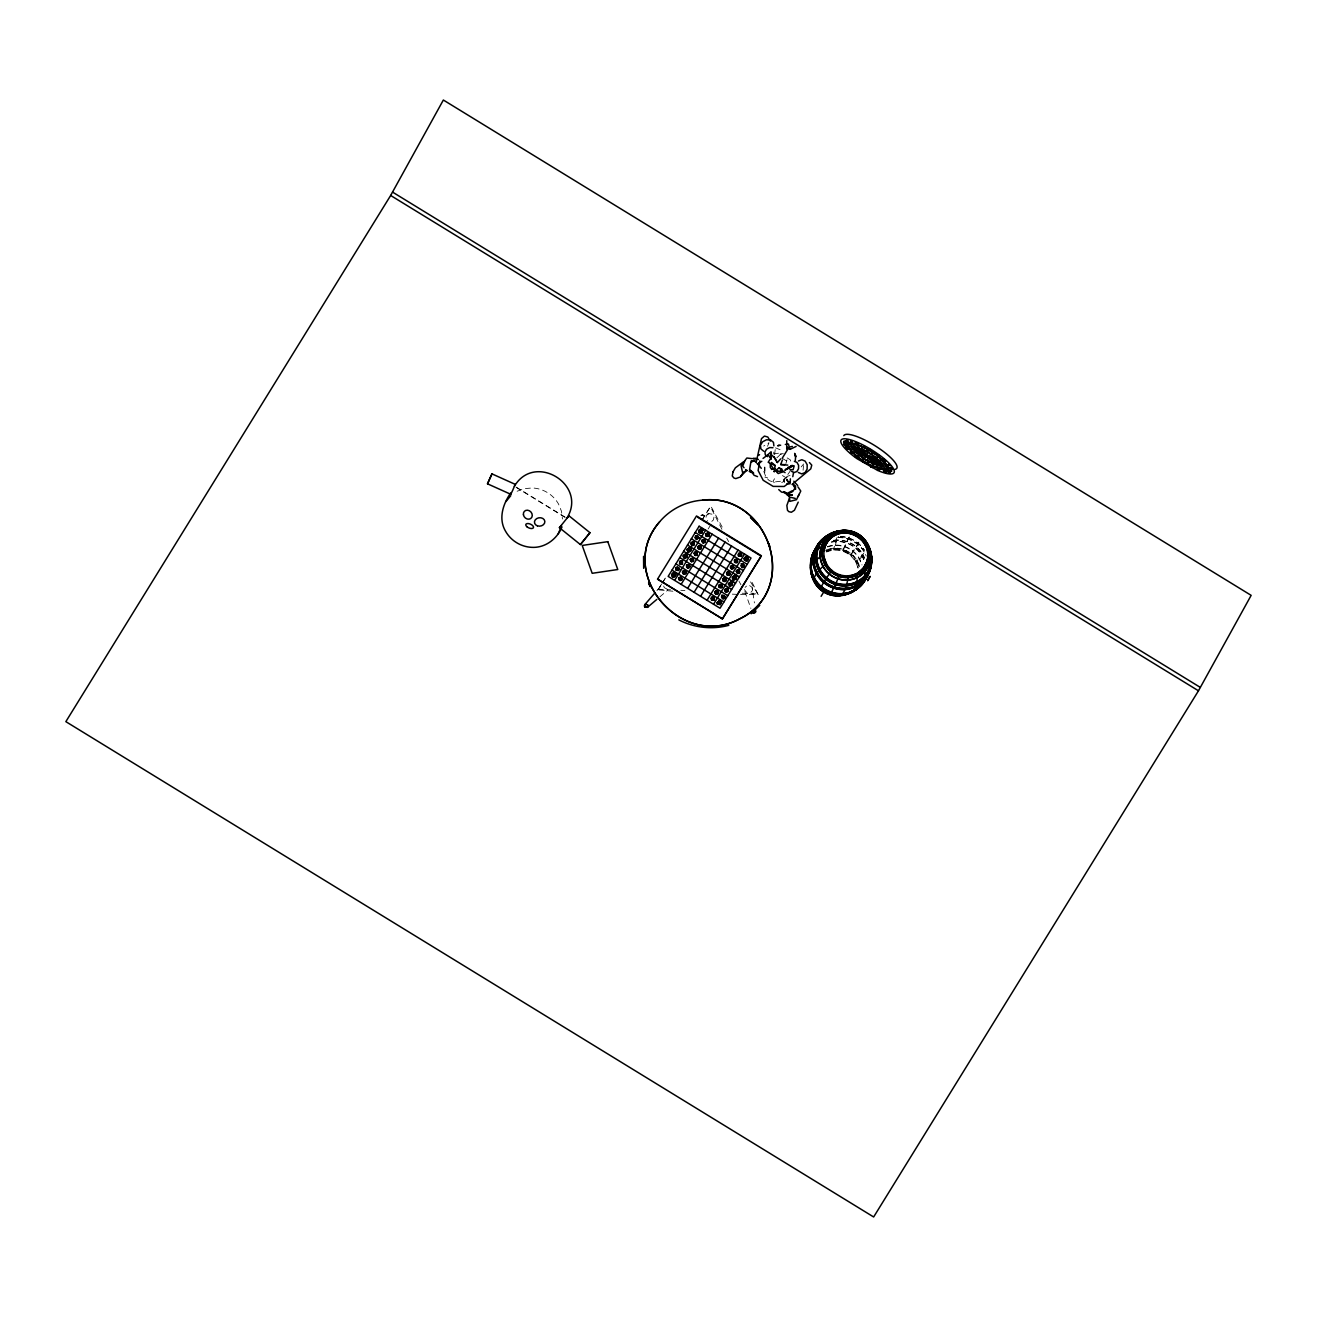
<?xml version="1.0" encoding="UTF-8"?>
<svg xmlns="http://www.w3.org/2000/svg" width="1317" height="1317" viewBox="0 0 1317 1317"><rect width="100%" height="100%" fill="white"/><g stroke="black" fill="none" stroke-linecap="round" stroke-linejoin="round"><path stroke-width="0.75" stroke-dasharray="5 3.75" d="M764.831 467.37L764.815 473.429L764.798 466.942M803.09 470.235L803.502 465.56M785.92 463.518L787.023 459.798M767.531 446.282L769.013 442.775L763.662 446.068M672.921 591.218L657.99 589.835L661.611 584.024M702.257 519.738L710.785 506.057L722.473 527.59M740.549 594.527L758.197 594.642L750.756 579.645M784.899 478.96L783.286 481.792L780.224 483.207L780.586 481.248L773.507 482.088L769.309 480.672L766.099 477.544L763.613 470.844L762.066 472.062M774.528 478.73L772.898 481.479L775.845 483.833L775.022 483.109M662.698 582.295L667.077 575.364M702.043 519.919L710.785 506.057M708.118 529.022L710.275 525.615M657.99 589.835L661.216 584.764M662.286 583.069L666.6 576.286M790.677 470.399L785.689 477.544L782.463 475.569M786.101 478.137L787.434 476.26L790.118 475.453M801.197 466.926L803.633 463.996M656.936 590.559L662.253 584.353M776.75 457.904L779.615 455.238M745.093 587.366L746.509 586.081M711.806 521.367L713.452 519.902L714.012 516.791L712.168 514.206L708.99 513.646L700.858 515.655L702.01 514.848M659.899 596.799L667.637 590.23M708.99 513.646L706.34 515.49L705.813 518.602L707.69 521.153M784.422 482.483L783.813 479.437M826.138 551.807L826.994 551.395A22.29 21.599 28.9 0 1 846.584 552.202L851.342 555.544M784.158 478.828L785.689 478.137M517.12 491.241L524.479 488.623L532.364 487.965A30.933 29.879 29 0 1 558.523 504.016L561.503 511.309L562.458 519.046M783.319 453.558L779.878 454.25L782.874 453.789M773.556 453.986L779.318 453.097M833.924 549.617L835.373 549.535M658.335 589.226L670.6 589.802M680.823 590.296L684.922 590.493M742.179 593.226L758.543 594.016M732.318 594.148L738.491 594.428M764.848 477.083L767.663 477.923M842.534 550.522L846.584 552.185M775.499 447.829L782.43 450.677M667.176 589.16L664.328 587.678L663.126 584.732M787.154 457.904L790.299 459.831L791.484 463.502M782.216 458.3L787.122 461.312M516.248 487.142L565.108 517.104M516.116 487.372L564.977 517.334M749.636 585.604L752.122 587.382L754.411 602.939M744.368 589.588L747.332 593.325L750.476 592.864L752.468 590.411L752.122 587.382M750.558 581.867L758.197 594.642M721.93 529.302L710.439 506.699M726.704 538.077L728.614 541.6M738.969 581.176L740.944 584.797M855.82 561.207L856.494 562.491M783.286 479.701L784.175 481.841M744.862 591.514L750.871 608.405M786.282 476.952L786.957 477.297M773.705 452.11L773.968 453.575M775.203 449.558L774.626 454.744L774.412 453.015M838.024 537.55A29.007 28.101 28.9 0 1 864.643 552.728M865.516 554.408A29.007 28.101 28.9 0 1 866.257 556.12M838.024 537.352A29.221 28.299 28.9 0 1 863.853 551.016M840.328 536.595A29.254 28.332 28.9 0 1 864.281 550.259M840.328 536.398A29.468 28.53 28.9 0 1 862.174 547.082M863.359 548.58A29.468 28.53 28.9 0 1 864.462 550.16M831.422 542.16A27.525 26.653 28.9 0 1 864.117 560.795M831.373 541.962A27.739 26.867 28.9 0 1 864.314 560.746M833.48 540.546A28.085 27.196 28.9 0 1 864.429 558.194M833.447 540.349A28.299 27.41 28.9 0 1 864.627 558.128M825.973 550.572A23.92 23.163 28.9 0 1 833.398 548.662L834.945 548.58A23.92 23.163 28.9 0 1 842.633 549.633L844.115 550.144A23.92 23.163 28.9 0 1 850.881 553.996L852.066 555.017A23.92 23.163 28.9 0 1 856.89 561.091L857.597 562.474A23.92 23.163 28.9 0 1 859.178 566.82M825.775 550.177A24.348 23.591 28.9 0 1 827.224 549.601M828.722 549.107A24.348 23.591 28.9 0 1 859.606 566.722M827.553 546.983A25.616 24.825 28.9 0 1 861.614 565.009M827.389 546.637A26.044 25.221 28.9 0 1 861.993 564.944M847.852 552.91A22.29 21.599 28.9 0 1 858.272 567.94M827.01 550.621A22.735 22.027 28.9 0 1 858.898 567.495M826.664 552.004A22.29 21.599 28.9 0 1 833.595 550.243L835.027 550.16A22.29 21.599 28.9 0 1 842.189 551.148L843.571 551.609A22.29 21.599 28.9 0 1 849.893 555.214L850.996 556.169A22.29 21.599 28.9 0 1 855.49 561.816L856.149 563.1A22.29 21.599 28.9 0 1 857.927 568.549M863.293 555.28A150.484 20.907 -28 0 1 857.12 561.552L855.704 562.244L857.565 560.186A148.212 20.578 -28 0 0 864.084 552.696M858.865 542.851A150.484 7.425 -50 0 1 851.276 554.342L850.255 555.527L851.836 553.124A148.212 7.309 -50 0 0 859.079 541.534M848.839 537.27A150.484 7.178 -71.8 0 0 843.127 549.815L842.65 551.296L843.851 548.679A148.212 7.062 -71.8 0 1 849.827 536.381M836.707 537.797A150.484 20.677 86.2 0 0 833.924 548.646L834.073 550.21L834.83 547.543A148.212 20.364 86.2 0 1 838.517 536.381M703.443 515.095L702.043 514.848L704.315 516.248L703.443 515.095"/><path stroke-width="1.5" d="M864.594 462.497L863.03 462.102M794.151 465.955L793.114 469.741L789.887 469.659M789.459 496.295L789.838 501.382L796.456 499.703L800.785 491.076L797.97 486.878M883.756 471.568L886.028 472.622L884.958 471.321M869.516 457.592L865.615 455.205L887.74 469.889M866.833 456.077L868.347 456.851M682.157 561.552L682.354 563.594M693.763 542.736L693.977 544.777M739.183 570.59L739.38 572.632M790.184 482.22L790.381 478.845M786.726 449.097L786.759 440.668M738.178 570.426L739.446 570.755L738.228 570.623L738.903 569.619M795.336 460.341L795.682 455.254M732.96 471.898L732.268 476.013L733.964 478.022L735.808 478.581L740.384 476.984M885.765 460.917C883.147 460.571 885.781 461.46 884.3 460.012M870.652 450.546L869.829 449.311L869.171 450.151L870.669 450.908M869.171 450.134L870.932 450.496M858.256 443.829C856.84 444.438 859.524 444.718 856.923 443.055M857.383 444.323L857.071 443.269M735.199 575.513L736.615 576.237L736.088 579.134M672.378 573.652L674.683 572.319L672.987 573.685L674.123 575.233L675.061 574.13M701.056 529.566L699.228 530.85L699.525 532.035L701.78 532.414L702.685 528.973L702.241 531.113L700.331 530.784C699.294 527.969 704.002 530.603 701.303 531.195L700.496 530.504M699.475 529.747L701.78 528.413L700.084 529.78M720.35 602.099C715.016 601.309 724.004 603.894 719.131 601.359L720.086 600.173L721.239 601.721L719.543 603.087L718.539 601.26M719.922 600.881L718.391 601.523M745.751 557.19L745.817 558.49L747.924 558.523M744.879 557.585L747.183 556.268L745.488 557.634L747.644 558.951L748.089 556.811L748.089 559.544M680.395 577.554L681.745 578.081L681.251 579.052C683.77 581.192 676.708 576.879 679.72 578.114L680.971 577.241M684.379 571.068L685.63 573.504M688.725 564.697C686.536 564.828 690.783 565.092 688.989 566.508L689.499 567.232M692.594 558.424C690.404 558.556 694.652 558.82 692.874 560.235L693.368 560.96L691.935 560.071L691.079 561.454L692.956 558.293M696.463 552.152C694.289 552.284 698.52 552.547 696.742 553.963L697.253 554.687L695.804 553.798L694.948 555.181L696.677 552.284M699.755 546.193L701.105 546.72L700.414 548.004L699.064 547.773L699.986 546.292L700.611 547.691C703.13 549.831 696.067 545.518 699.08 546.753L699.87 545.979M704.216 539.608C702.027 539.74 706.258 540.003 704.48 541.419L704.99 542.143L703.541 541.254M708.085 533.336C705.896 533.467 710.143 533.731 708.348 535.146L708.859 535.871L707.427 534.982L706.554 536.365L708.447 533.204M713.485 597.457L714.193 599.663L712.744 598.774L713.419 597.128M717.288 590.856C715.098 590.987 719.345 591.251 717.551 592.666L718.061 593.391L716.629 592.502L717.584 590.905M721.156 584.583L721.239 586.707L719.889 586.477L720.794 584.995L722.045 586.905L720.498 586.23L719.642 587.629L720.448 585.094M724.432 578.624L725.799 579.151L725.305 580.122C727.807 582.262 720.761 577.949 723.757 579.184L724.564 578.41M728.894 572.039C726.721 572.171 730.951 572.434 729.174 573.85L729.684 574.574M732.779 565.767C730.589 565.898 734.82 566.162 733.042 567.578L733.553 568.302M736.17 559.593L737.421 562.03M739.924 553.535L741.29 554.062L740.796 555.033C743.298 557.173 736.252 552.86 739.249 554.095L740.516 553.222M771.532 462.415L775.153 465.527L774.166 471.437L779.055 467.93L782.051 469.165M770.231 463.699L770.297 467.436L771.762 469.494M759.876 460.802L758.115 470.498L763.185 480.277L773.145 486.385L784.191 486.483L788.932 482.927M792.785 476.672L793.492 472.787M847.226 448.998L845.893 448.06L848.263 448.883M871.36 450.496L872.101 451.55L871.854 450.562M872.233 451.188L872.364 451.632M774.478 471.371L774.923 470.613L774.215 471.799M846.238 441.458L846.864 440.355L848.296 441.59M888.037 471.519L889.354 472.704L888.909 471.437M866.965 561.19C874.109 540.135 843.72 522.833 829.249 539.674M792.455 465.428L788.356 467.864M888.102 471.173L890.012 472.589L888.514 470.893L887.987 471.684L889.782 471.651M888.596 471.782L888.415 471.865M798.234 502.139L794.431 510.255L791.369 512.264L788.817 511.638L787.467 510.255L786.858 505.465L789.443 498.238M864.018 446.94L864.775 446.479L863.837 446.002L864.709 447.418M872.48 451.83L871.097 450.924L872.545 451.501M756.139 462.465L761.506 438.627L764.436 436.075L767.795 437.014L770.346 441.096M844.658 444.158L843.604 444.339L845.81 445.228M839.505 574.673L839.044 576.171A150.484 7.178 -71.8 0 1 829.183 594.016M850.584 441.08L851.967 442.644L851.737 441.425M487.488 483.783L491.949 473.873L515.227 484.343L512.79 490.105L510.782 494.287L487.504 483.816L491.965 473.906M510.782 494.287L511.177 493.184M885.139 460.983L882.851 459.139L885.337 461.016M751.036 461.082L749.538 470.021L751.069 472.161L752.649 472.112M890.325 467.568L892.251 469.692L890.473 468.309M787.747 465.099L780.685 464.555L782.413 459.995M864.001 446.397L864.808 446.776M857.943 444.389L857.334 443.039M798.135 496.443L798.991 494.352M878.472 469.576L878.126 468.572M877.781 468.44L878.62 469.362L877.517 468.868M510.601 493.101C502.929 504.148 498.155 518.865 505.596 531.311A30.933 29.879 29 0 0 531.772 547.345C545.172 548.086 557.075 539.032 562.013 526.899M558.243 533.714L560.565 528.446M654.269 593.671L644.935 604.519L644.836 607.137L647.503 607.318L656.804 599.433M644.869 607.186L647.52 607.302L647.602 604.701M644.935 604.519L646.252 604.059L644.326 605.836L644.853 607.153M647.52 607.302L647.585 604.684M514.749 485.265L515.227 484.343M731.297 582.97L732.367 581.011L731.231 582.838M735.709 575.628L735.166 576.698L736.401 576.599L735.808 574.492L734.474 575.48C736.219 579.694 736.401 572.269 734.721 576.665M688.791 565.026L689.038 564.746M704.414 539.74L702.685 542.637L704.282 539.937M867.459 576.253C869.401 572.911 863.228 583.678 866.866 577.406M390.655 195.476L443.352 100.026L1251.15 595.35L1198.47 690.799L873.648 1216.974L65.85 721.65L390.655 195.476L1198.47 690.799M657.562 579.118L722.424 618.891L657.562 579.118L696.512 515.968L761.374 555.758L722.424 618.891M679.556 561.882C684.083 561.486 680.346 560.021 682.255 561.997M673.25 573.257L675.489 574.442L674.123 575.233L673.135 573.405L673.316 574.558M674.683 572.319L675.67 574.146M672.625 576.83L674.666 573.389M674.518 573.043L673.596 572.681M691.178 543.065L692.956 542.242M674.205 575.101C677.037 573.899 672.444 575.43 673.827 573.356M682.14 560.943L679.901 561.322M685.976 553.831L683.309 555.428L686.799 557.568L687.342 554.671L685.828 554.111M675.193 576.253L675.407 574.574M689.91 548.975L691.195 547.115L689.071 547.642C689.071 550.308 692.083 547.477 690.223 550.72L687.178 549.156L689.334 547.839M692.693 542.077L694.075 542.851M685.861 554.951L686.947 553.173L686.322 554.161M689.861 548.119L691.211 548.399L691.112 550.539L688.676 552.366L686.733 549.913L689.186 548.086M675.753 574.014L674.864 574.393M682.42 561.733L681.202 560.746L682.7 563.034M693.713 542.176C692.083 543.328 694.339 542.094 693.516 541.616L692.528 542.357M702.85 530.109L701.698 528.99M701.78 528.413L701.056 529.253M699.722 532.924L702.159 528.825L701.648 529.813M701.467 530.488L702.521 530.669M702.126 529.434L701.895 532.99L699.162 532.348M700.348 529.352C696.891 530.29 704.315 533.665 701.862 530.718M702.685 528.973L701.698 528.561L702.784 530.241M686.618 565.454L688.133 565.009M690.487 559.182L692.001 558.737M680.263 577.751L681.054 577.57M694.372 552.91L695.87 552.465M683.325 573.998L684.922 571.298M702.109 540.365L703.624 539.921M705.978 534.093L707.492 533.648M698.817 548.909L700.693 545.748M700.529 546.127L699.673 547.526M711.312 597.885L712.826 597.441M715.18 591.613L716.695 591.168M719.049 585.341L720.564 584.896M711.888 600.173L713.781 596.996M715.757 593.901L717.353 591.185M724.317 578.822L725.387 578.179M727.379 575.085L728.976 572.368M731.248 568.812L733.141 565.635M735.923 560.005L737.01 559.363M739.808 553.733L740.878 553.091M719 600.536L721.239 601.721M720.811 602.429C722.391 605.622 714.588 602.034 719.131 601.359M726.474 588.732L727.84 588.666M736.582 570.919L738.36 570.096M720.992 603.449L720.975 600.717M732.153 582.262C729.997 581.274 734.26 582.822 731.495 582.855M726.754 588.913C722.309 590.164 730.194 592.815 727.577 588.732M734.705 575.743L736.071 575.908M731.923 581.768L730.672 582.312M727.824 589.572L726.507 588.683L725.272 590.115L726.326 591.547L727.741 590.543M735.182 576.484L736.187 574.805M738.804 569.421C737.29 572.516 741.29 568.434 736.927 570.36M746.163 557.585C750.92 560.779 744.731 556.218 745.899 558.359M747.101 556.844L746.179 556.482M747.694 560.186L747.414 558.309M843.588 442.199L844.148 441.244L846.09 442.43L845.514 443.401L843.588 442.199L844.148 441.244M863.211 462.069C865.73 460.802 862.997 463.617 863.903 461.411M863.54 462.135L864.232 462.069M863.392 461.79L864.643 462.234M824.524 547.74L823.323 546.604A150.484 36.728 17.5 0 0 811.865 558.704M828.623 540.382L827.718 538.719A150.484 36.678 40.7 0 0 820.59 541.386M823.652 556.153L822.384 555.642A150.484 31.196 -5.5 0 0 811.634 572.138M835.307 535.196L834.896 533.155A150.484 31.048 63.7 0 0 828.228 535.739M843.588 532.973L843.769 530.784A150.484 20.677 86.2 0 0 840.937 531.064M852.181 534.076L852.988 531.953A150.484 7.178 -71.8 0 0 851.786 532.43M891.444 471.486C887.856 468.44 891.346 472.737 891.263 470.663M859.771 538.307L861.137 536.496A150.484 7.425 -50 0 1 861.384 537.78M847.753 576.385L848.247 577.34A150.484 20.677 86.2 0 1 838.402 595.185M865.401 545.205L866.981 543.707A150.484 20.907 -28 0 1 868.282 546.275M856.034 574.163L857.12 574.969A150.484 31.048 63.7 0 1 848.872 592.864M867.689 553.222L869.632 552.481A150.484 31.196 -5.5 0 1 871.36 558.079M862.717 568.993L864.298 569.405A150.484 36.678 40.7 0 1 860.149 585.571M866.816 561.635L868.693 561.519A150.484 36.728 17.5 0 1 866.899 575.019M514.371 486.302C534.636 451.912 588.156 484.738 566.722 518.404M732.68 472.391L735.396 467.782L743.348 461.938M870.125 576.352L867.903 580.336M559.396 527.673L568.944 515.787L589.967 532.694L580.402 544.58L559.396 527.673L561.503 525.565M569.026 515.836L568.203 517.12M580.402 544.58L589.967 532.694M869.895 576.747L867.673 580.748M685.778 555.115L684.017 558.194M680.593 578.328L679.457 580.27L680.313 578.887M688.001 565.207L687.194 567.726L688.923 564.944M724.646 579.398L723.51 581.357L724.366 579.957M736.252 560.581L735.116 562.54L735.989 561.141L734.54 560.252L736.055 559.807M740.121 554.325L739.002 556.268L739.858 554.869M735.149 576.533L733.289 579.76L734.326 578.064M685.35 554.836L683.721 556.054L685.021 557.7L686.651 556.465L685.614 553.848M685.433 554.49L686.239 553.683L686.783 554.687M686.108 553.617L685.745 554.819M689.746 547.74L690.668 547.51M686.931 554.095L686.091 555.017M686.997 554.638L687.244 556.811L684.807 558.638L682.865 556.186L685.301 554.358M690.799 547.823L689.894 548.053M785.228 470.251L785.986 468.918M734.59 575.924L736.516 578.377L734.079 580.221L732.137 577.768L734.902 575.414M732.054 583.102L732.203 581.62L732.203 585.407M736.219 575.661L735.363 576.583M687.886 551.922L689.779 548.646M729.42 586.032L731.314 582.756M689.087 564.565L688.33 565.783M721.518 584.452L720.761 585.67M796.127 446.414L790.118 449.344L788.751 447.731L782.216 458.25M679.984 561.19L679.539 563.742L682.091 564.022M690.832 543.625L691.606 542.374M672.46 573.471L671.966 576.418M698.685 531.031L699.574 529.566M695.903 536.134L695.574 538.307L696.627 538.949L698.422 537.682M681.729 561.915L682.502 560.68L681.679 561.799M693.351 543.098L694.141 542.308M692.709 542.917L693.845 542.555M682.008 564.153L682.436 560.828M693.631 545.337L694.043 542.011M679.062 569.043L677.267 570.31L676.214 569.668L676.543 567.495L677.728 567.232M675.67 575.447L673.283 577.225L671.67 574.755M674.633 580.385L705.616 530.208M678.518 578.575L680.691 576.928L682.107 579.2L680.049 580.649L678.634 578.377M682.387 572.302L683.21 570.952L685.762 571.38L685.383 573.866L682.848 573.438M687.079 564.68L686.601 567.364M690.141 559.758L690.964 558.408M694.01 553.486L694.833 552.136L697.368 552.564L697.006 555.05L694.454 554.622M701.747 540.941L702.57 539.591M705.632 534.669L706.439 533.319M682.222 578.986L681.515 580.138L678.963 579.71M693.845 560.169L691.672 561.832L690.24 559.56M705.451 541.353L703.278 543.016L701.862 540.744M693.022 561.536L693.499 558.836L690.849 558.606M704.628 542.719L705.122 540.019L702.471 539.789M708.497 536.447L709.221 535.295L707.69 533.22M681.119 584.353L712.102 534.175M687.606 588.337L718.588 538.159M694.092 592.304L725.074 542.143M700.578 596.288L731.561 546.111M707.064 600.272L738.047 550.094M711.773 597.111L711.295 599.795L713.946 600.042M714.835 592.189L716.991 590.543L718.078 591.481M718.703 585.917L719.526 584.567L722.062 584.995L721.584 587.695L719.148 587.053M727.264 572.022L726.786 574.706L729.437 574.953M730.309 567.1L732.482 565.454L734.013 567.512L731.84 569.174L730.425 566.903M738.886 553.206L738.393 555.889L740.944 556.334L741.767 554.967M713.83 600.239L714.324 597.539L711.674 597.309M717.699 593.967L718.522 592.601M729.322 575.15L730.145 573.784M713.551 604.24L744.533 554.062M716.991 602.774L720.004 600.75M724.613 590.296L725.387 589.028M736.236 571.479L737.01 570.212M744.089 558.869L744.978 557.42M722.523 595.696L722.193 597.869L723.247 598.511L725.041 597.227M741.883 564.335L741.553 566.508L742.607 567.15L744.401 565.866M746.031 557.799C749.966 554.687 743.331 562.705 746.097 559.215L744.484 558.227L746.179 557.552M742.064 564.647L743.183 566.573L743.858 565.487M718.983 603.12C717.205 607.219 720.465 597.984 720.613 601.968M728.038 589.242L726.474 589.637L726.869 588.337M738.557 569.537L738.639 571.166L739.479 569.8M720.169 602.462L720.086 604.174L717.831 603.779L717.535 602.61L719.362 601.326M728.186 590.74L726.111 592.288L724.696 590.148M739.035 573.191L739.808 571.924M747.809 559.248L745.998 560.532L744.928 559.873L744.632 558.704L746.459 557.42M724.679 597.21L722.375 597.045L723.049 595.959M720.201 604.733L720.498 601.046M744.566 560.186L747.299 560.828L747.612 557.14M722.654 618.48L761.374 555.758M843.999 442.578L844.51 441.722M847.21 440.981C843.094 441.458 849.284 440.026 847.489 441.903M845.827 441.228L847.671 441.886M846.419 440.8L847.243 441.705L846.601 440.767M844.181 444.092L844.888 444.323M845.514 443.401L846.09 442.43M844.279 444.603L845.646 444.734L844.049 444.652M847.671 441.244L847.835 441.228M845.333 447.5L848.181 449.015L845.893 447.434L847.078 447.698M846.551 447.154L847.424 448.57M846.617 448.62L847.325 447.747L845.3 446.973M850.074 452.389L852.609 453.097L850.403 452.702M851.128 452.604L851.638 453.048M856.659 443.533L857.581 443.994M858.503 444.767L858.075 443.747M855.556 456.143C858.272 456.801 853.745 456.884 856.297 456.192M856.478 456.884L855.622 456.983M857.597 457.114L856.346 457.509L858.091 457.839M863.87 446.331L864.775 446.479M870.669 466.333L871.311 467.058L871.13 465.938M878.604 455.666L877.781 454.793M870.883 466.844L870.471 465.757L871.311 467.058M877.748 455.781L877.698 454.941M873.089 467.305C871.41 465.889 873.714 467.7 872.167 467.502M882.9 459.831L882.851 459.139M877.698 469.099L878.9 469.741L878.702 468.885M879.015 469.132L879.344 470.35L878.571 469.379M883.773 470.745L885.929 472.161M888.876 464.489L888.975 464.835M888.563 464.374L890.325 465.51L888.876 464.983M885.222 471.058L885.617 472.342M885.485 472.523L884.464 471.042L885.403 471.272C884.069 473.313 888.168 471.437 884.283 471.321M888.448 471.288L890.012 472.589M892.119 468.523L891.807 469.379L890.555 467.93M890.292 468.358L891.362 468.111M890.868 468.934L891.444 467.979M891.625 469.296L892.169 468.671M890.835 471.124L890.753 470.235M891.724 469.132L892.07 468.819M821.1 596.321L823.767 591.992M759.201 463.255L759.761 462.349M696.528 552.481L694.717 552.333M732.845 566.096L732.104 567.413L730.672 566.524L732.186 566.08M736.713 559.824L736.944 559.544M772.519 455.583L768.173 462.3L775.153 465.527M742.656 473.462L740.664 476.474L745.636 471.371M659.554 521.894C614.99 573.043 681.498 650.516 739.66 618.875C801.576 589.028 768.486 492.509 702.587 500.131A64.434 62.409 28.9 0 0 659.554 521.894C614.973 573.06 681.515 650.499 739.66 618.875C801.576 589.028 768.486 492.509 702.587 500.131M884.925 472.408L883.526 470.679M863.03 568.631L867.31 560.565A22.29 21.599 28.9 0 0 868.117 553.535L868.002 552.119A22.29 21.599 28.9 0 0 866.01 545.254L865.335 543.97A22.29 21.599 28.9 0 0 860.841 538.307L859.738 537.369A22.29 21.599 28.9 0 0 853.432 533.764L852.05 533.303A22.29 21.599 28.9 0 0 844.888 532.315L843.44 532.381A22.29 21.599 28.9 0 0 836.509 534.159L835.225 534.784A22.29 21.599 28.9 0 0 829.578 539.048L825.957 544.25L823.767 550.95A22.29 21.599 28.9 0 1 855.737 535.591L857.021 536.299A22.257 21.566 28.9 0 1 860.511 538.933L861.548 539.954M505.893 501.612L510.782 495.686M744.714 461.065L742.706 466.152L744.056 467.749M777.392 462.53L773.737 456.505L777.392 462.53L780.635 458.909M771.186 453.032L771.005 458.003M751.167 613.738L759.744 605.376M792.011 484.458L810.778 468.852L811.766 465.115L809.412 462.53M873.352 466.877L872.331 467.222M684.264 571.282L682.749 571.726L684.182 572.615M728.317 572.352L726.803 572.796L728.235 573.685M758.625 455.386L759.547 454.612M734.853 575.825L732.581 576.994M751.645 462.069L753.061 460.934L755.826 461.576L751.925 460.687L753.834 461.312M890.506 467.996L891.411 468.391M763.037 458.431L767.778 454.859M700.414 530.652L700.825 529.615M675.572 572.879L675.588 575.611M783.253 471.667L778.215 473.527L776.981 472.391M779.038 445.047L777.672 445.837L780.668 445.195M758.855 463.008L761.802 461.312M747.315 470.465L742.558 472.391L741.043 465.724L746.854 458.003L751.908 458.629M861.384 459.666L866.998 456.703M868.133 456.094L873.747 453.13M771.054 451.797L768.173 454.447L769.754 457.312M673.662 573.603L671.983 574.294L673.58 575.266M787.714 493.101L792.143 490.813M850.535 441.096L850.98 441.689M784.981 470.087L790.299 467.453L788.06 467.288M890.325 470.169L891.625 471.206M775.252 468.654L773.375 468.506L770.758 464.852M798.464 460.983L801.839 459.732L805.164 461.164L807.189 464.769L807.123 469.148L805.016 472.638L801.641 473.89L798.316 472.457M790.826 465.872L791.78 465.527M753.324 458.942L755.497 458.217L758.444 459.501M675.851 568.121L677.3 567.183L679.868 569.487C675.078 564.384 676.806 571.907 678.584 568.697M721.831 596.321L723.856 596.272L721.7 595.152L724.877 596.354L724.827 598.148M686.75 554.424L685.91 553.947M686.009 555.412L687.326 553.387L685.647 553.14L685.581 554.984M734.853 575.48L735.726 575.15M730.721 582.196L728.268 584.04L730.211 586.493L732.647 584.649L732.186 583.052L730.853 582.937M730.754 582.674L729.124 583.908L730.425 585.555L732.054 584.32L730.853 582.624M792.373 446.414L789.229 447.138L788.471 444.027L785.311 444.455M700.479 533.155L701.977 532.825M706.34 533.517L708.99 533.747L708.612 536.233L705.961 536.003L705.731 534.472M697.088 535.871L694.833 537.369L696.43 539.509L698.57 537.995L698.125 536.513M691.524 542.505L693.631 541.88M693.697 545.205L692.314 545.633L690.915 543.493M698.586 546.061L700.331 545.88M682.288 561.931L681.07 561.799M686.98 564.878L689.631 565.108L689.96 566.442L687.902 567.907M738.771 553.403L741.422 553.634L741.652 555.181M741.043 556.136L738.508 555.692L738.162 554.358M673.514 572.829L675.423 573.142M746.031 556.762L748.188 558.079M683.111 571.15L684.856 570.969M734.902 559.676L736.647 559.495M673.942 573.471L672.131 574.755L673.481 576.583L675.308 575.299L674.913 573.553M746.788 558.902L747.809 558.671M737.174 562.408L735.824 562.705L734.293 560.63M673.382 577.06L674.88 576.731M745.899 560.993L747.398 560.663M679.226 577.422L681.515 577.965M731.034 565.948L732.367 565.652L733.898 567.726M743.051 564.071L740.812 565.553L742.409 567.709L744.549 566.195L744.105 564.713M733.306 568.681L730.77 568.236M727.149 572.22L728.614 571.726L730.03 573.998M739.117 573.043L737.718 573.471L736.318 571.331M723.28 578.492L725.025 578.311M725.568 581.225L724.218 581.521L722.687 579.447M719.411 584.764L720.761 584.468L722.292 586.542M720.333 587.794L721.683 587.497M715.543 591.037L716.892 590.74M725.305 589.176L727.428 588.534M717.814 593.769L715.164 593.523L714.933 591.992M727.494 591.86L725.025 591.432M723.708 595.432L721.453 596.914L723.049 599.07L725.19 597.556L723.593 595.399M718.917 600.667L721.09 601.984M719.691 602.807L720.695 602.577M720.284 604.569L717.452 604.091M844.823 444.998L845.629 445.508L844.625 444.751M728.811 625.312C712.151 629.839 694.141 627.781 678.831 619.879M787.418 468.292L789.887 467.272M787.006 468.836L793.542 465.625L787.681 468.128M726.605 588.584L727.56 588.864M846.864 440.355L847.424 441.425M845.596 440.899L847.506 442.166M847.407 441.672L848.609 441.639M855.227 456.703L856.725 456.456M877.369 455.501L878.867 455.254M888.629 471.453L887.823 471.074L888.695 470.86M846.716 447.796L847.094 448.241M856.774 444.109L855.573 442.726L856.955 443.829M786.858 483.8L790.151 483.783L789.607 481.907M866.849 455.896L868.298 456.719M780.685 464.555L784.833 464.638M858.058 458.069L856.346 457.509M772.964 447.714L769.671 447.566L766.609 449.163L764.947 451.929L765.292 454.777L767.548 456.62M890.457 468.078L892.053 469.313M855.424 455.336L866.438 456.308M868.693 456.505L879.707 457.46M857.268 457.674L856.511 457.229M786.15 492.838L781.475 492.064L778.742 489.611M889.913 469.988L890.374 470.762M788.751 447.731L786.842 447.319L790.118 449.344M882.769 459.271L884.514 459.715M882.588 459.551L884.184 459.633M790.957 497.398L795.287 498.402M854.766 443.467L847.983 442.528L846.502 443.483L846.452 445.311C855.573 458.349 871.344 468.243 887.148 470.268L888.629 469.313L888.695 467.486C881.205 455.517 867.541 448.587 854.766 443.467L866.388 455.205M888.86 471.914L889.107 472.26M753.143 458.217L756.304 459.156M743.447 564.499L741.059 563.791L743.216 564.911M850.568 451.072L865.993 455.912M869.138 456.9L884.563 461.74M829.677 594.181L828.195 593.687A23.92 23.163 28.9 0 1 821.429 589.818L820.244 588.798A23.92 23.163 28.9 0 1 815.421 582.74L814.713 581.357A23.92 23.163 28.9 0 1 813.577 578.492M777.376 470.943L781.87 471.667L780.52 470.63M857.696 457.674L856.939 457.246M884.612 460.588L884.958 460.538M749.225 471.47L753.686 473.182L750.443 470.251L754.098 475.289L757.538 476.606M845.135 447.253L847.16 447.55M888.662 464.226L888.81 465.115M888.102 464.539L890.407 465.378M838.254 574.986L834.32 573.06A22.257 21.566 28.9 0 0 838.254 574.986M878.373 469.593L879.591 469.922M864.429 446.973L863.738 446.644M851.671 452.488L852.346 453.525M794.365 461.312L796.999 462.448L798.596 465.296L798.546 468.753L796.884 471.502L794.217 472.507L791.599 471.371M847.555 447.385L865.713 455.567M869.418 457.246L887.576 465.428M863.672 446.414L864.627 446.842L863.738 446.134M890.177 467.519L892.251 468.539M889.996 467.798L892.3 469.066M872.019 466.514L873.27 467.025M870.619 466.053L871.047 466.564M889.156 472.013L888.909 471.601M888.959 472.391L887.987 471.684M846.469 444.586L865.615 455.303M869.516 457.493L888.662 468.226M745.587 469.576L746.525 470.12M690.651 548.926C688.248 549.683 691.524 544.909 690.865 548.366M689.614 548.547L690.651 548.728M735.528 576.813L733.553 576.681L733.306 578.706L735.38 579.003L735.627 576.961M732.186 581.933L731.149 582.657M888.399 464.654L889.946 465.56M870.833 450.628L869.977 449.706M844.427 441.623L846.024 442.528M843.901 441.656L845.843 442.874M845.777 442.989L844.263 442.166M845.58 443.302L844.164 442.298M392.532 192.084L1200.33 687.408M698.026 517.466L761.144 556.169M747.118 556.4L748.007 556.943M740.121 553.107L741.306 553.848M746.476 557.075L747.809 557.898M702.307 530.224C699.031 527.919 701.945 532.397 701.961 530.488M706.077 535.805L707.262 536.546M695.244 532.496L747.151 564.318M703.805 539.493L705.007 540.233M736.252 559.379L737.783 561.454M698.224 536.612L695.705 535.97C694.339 537.221 700.101 540.135 697.236 536.71L698.142 537.468M742.953 564.038L744.187 566.787M702.208 542.077L703.393 542.818M691.376 538.768L743.265 570.59M699.936 545.765L701.467 547.839L700.759 548.991L698.224 548.547L697.878 547.213L698.701 545.864L701.237 546.292L700.874 548.777L698.323 548.349L697.994 547.016M691.244 544.777L692.396 545.485M736.647 572.615L737.8 573.339M687.507 545.04L739.397 576.862M728.499 571.924L729.7 572.665M728.087 575.249L726.556 573.175M683.638 551.313L735.528 583.135M731.396 581.67L728.713 583.266L730.458 584.336M692.199 558.309L693.384 559.05M724.63 578.196L726.161 580.27M690.585 560.894L691.787 561.635M679.77 557.585L731.659 589.407M688.33 564.581L689.861 566.656L689.153 567.808L687.803 568.104L686.371 565.833M727.857 589.44L726.605 589.44L727.363 588.189L726.638 589.473M679.621 563.594L680.774 564.302M675.884 563.857L727.791 595.679M678.864 567.973L676.214 567.528L675.835 570.113L678.469 570.557L678.765 567.874M715.279 593.325L716.464 594.066M672.016 570.129L723.906 601.951M675.292 573.965L673.662 572.549M713.007 597.013L714.555 599.087M712.596 600.338L711.065 598.264M883.378 459.567L884.25 460.127M847.391 442.907L865.697 455.155M857.63 443.78L855.655 442.578M761.292 468.292L757.522 463.782M794.875 486.566L794.365 485.117L795.633 489.265L792.85 484.277L795.748 486.928L792.785 491.471L788.307 493.793L785.558 493.299L784.883 491.883M846.765 440.487L847.934 441.343M851.572 441.508L851.671 441.952M830.829 570.426L833.101 572.253M779.055 467.93L785.064 472.655M850.239 442.528L865.96 455.122M869.171 457.69L884.892 470.284M763.745 451.254L760.897 448.916L760.452 445.311L762.559 441.821L766.428 439.779L770.593 439.977L773.441 442.314L773.886 445.92M793.838 481.199L797.69 485.545M678.782 568.829L677.876 568.071L678.848 569.965M831.932 571.38L831.916 570.442L830.895 571.627A150.484 7.425 -50 0 0 821.034 589.489M757.061 463.469L759.514 465.625M851.391 452.192L852.527 453.246M783.73 491.603L789.624 496.986M757.95 524.825L750.492 517.367L757.736 524.594M868.759 457.608L880.365 469.346M697.467 536.315L699.228 538.126C694.438 533.023 696.166 540.546 697.944 537.336M829.792 569.421L826.335 564.763M771.169 455.781L771.071 457.427M827.092 566.014L827.916 567.199M860.692 445.805L866.932 455.419M868.199 457.378L874.455 467.008M771.235 456.324L770.675 455.419L770.692 459.353M823.685 556.63L826.467 563.725L825.051 564.417A150.484 20.907 -28 0 0 815.19 582.279M787.829 481.462L786.842 479.388L788.06 481.973M768.091 542.489L769.655 546.127M648.622 582.97L650.186 586.608M768.14 542.686L769.704 546.407M648.573 582.74L650.154 586.477M771.202 452.455L771.087 459.09M794.661 453.361L795.698 456.884L794.925 453.953M686.832 553.716L686.964 554.704M744.187 558.704L744.467 560.351M739.15 569.784L739.726 572.072M727.544 588.6L728.103 590.889M718.802 585.719L719.033 587.25M718.193 591.267L718.423 592.815M698.784 530.85L699.064 532.512M717.074 602.61L717.37 604.256M697.253 552.778L696.891 555.264L695.541 555.56L694.125 553.288M693.993 542.933L694.322 544.217M685.647 571.594L685.992 572.928L683.918 574.377L682.502 572.105M771.383 453.707L771.515 454.777M867.212 449.13L867.541 455.731M867.607 457.081L867.936 463.683M643.552 556.35L643.684 568.368M847.934 592.979A24.348 23.591 28.9 0 1 845.086 594.23M843.588 594.724A24.348 23.591 28.9 0 1 812.375 575.578M852.214 531.656A25.336 24.546 28.9 0 1 863.261 573.093A25.336 24.546 28.9 0 1 821.248 561.717A25.336 24.546 28.9 0 1 850.617 531.228M868.825 547.263A28.085 27.196 28.9 0 1 853.926 584.09A28.085 27.196 28.9 0 1 817.116 566.08A28.085 27.196 28.9 0 1 836.822 531.607M838.6 531.278A28.085 27.196 28.9 0 1 847.687 531.36M851.243 532.2A28.085 27.196 28.9 0 1 852.988 532.792M854.684 533.484A28.085 27.196 28.9 0 1 856.33 534.307M860.939 537.32A28.085 27.196 28.9 0 1 867.985 545.65M868.726 546.736A27.525 26.653 28.9 0 1 850.156 583.941A27.525 26.653 28.9 0 1 816.738 557.075A27.525 26.653 28.9 0 1 849.778 531.508M851.506 531.969A27.525 26.653 28.9 0 1 853.218 532.545M854.881 533.237A27.525 26.653 28.9 0 1 856.494 534.027M859.557 535.904A27.525 26.653 28.9 0 1 867.919 545.156M858.174 534.735A27.739 26.867 28.9 0 1 860.017 580.073A27.739 26.867 28.9 0 1 817.1 562.359A27.739 26.867 28.9 0 1 849.827 531.294M851.572 531.772A27.739 26.867 28.9 0 1 856.593 533.846M859.589 536.052A28.299 27.41 28.9 0 1 858.914 581.916A28.299 27.41 28.9 0 1 816.03 562.606A28.299 27.41 28.9 0 1 849.531 531.508M851.309 532.002A28.299 27.41 28.9 0 1 853.054 532.595M854.766 533.303A28.299 27.41 28.9 0 1 856.429 534.109M870.998 565.75A29.254 28.332 28.9 0 1 828.195 585.456A29.254 28.332 28.9 0 1 823.438 538.637M824.919 537.501A29.254 28.332 28.9 0 1 829.792 534.751M831.537 534.06A29.254 28.332 28.9 0 1 833.332 533.467M869.895 552.811A29.254 28.332 28.9 0 1 870.405 554.622M871.261 560.169A29.254 28.332 28.9 0 1 871.196 563.906M871.278 557.585A29.007 28.101 28.9 0 1 850.321 587.596A29.007 28.101 28.9 0 1 816.392 571.002A29.007 28.101 28.9 0 1 827.027 535.937M828.64 535.031A29.007 28.101 28.9 0 1 837.464 532.134M868.693 548.662A29.007 28.101 28.9 0 1 869.434 550.374M870.076 552.136A29.007 28.101 28.9 0 1 870.998 555.741M868.874 548.563A29.221 28.299 28.9 0 1 852.79 587.102A29.221 28.299 28.9 0 1 814.696 566.952A29.221 28.299 28.9 0 1 837.431 531.92M865.944 543.707A29.221 28.299 28.9 0 1 867.03 545.254M871.311 558.293A29.468 28.53 28.9 0 1 848.807 589.045A29.468 28.53 28.9 0 1 814.63 569.553A29.468 28.53 28.9 0 1 829.71 534.554M831.471 533.846A29.468 28.53 28.9 0 1 833.266 533.27M835.11 532.792A29.468 28.53 28.9 0 1 836.97 532.447M870.093 552.745A29.468 28.53 28.9 0 1 870.619 554.572M865.137 579.431A29.007 28.101 28.9 0 1 828.969 591.926A29.007 28.101 28.9 0 1 811.782 557.404M812.359 555.659A29.007 28.101 28.9 0 1 816.902 547.707M865.763 578.789A29.254 28.332 28.9 0 1 824.212 588.715A29.254 28.332 28.9 0 1 817.133 546.818M867.837 573.652A29.254 28.332 28.9 0 1 867.261 575.414M865.944 578.904A29.468 28.53 28.9 0 1 824.096 588.88A29.468 28.53 28.9 0 1 816.968 546.687M868.841 570.047A29.468 28.53 28.9 0 1 868.512 571.891M868.051 573.718A29.468 28.53 28.9 0 1 867.459 575.48M865.335 579.529A29.221 28.299 28.9 0 1 823.816 589.44A29.221 28.299 28.9 0 1 816.738 547.576M857.153 588.139A27.525 26.653 28.9 0 1 828.113 593.094A27.525 26.653 28.9 0 1 810.828 569.01M811.074 563.758A27.525 26.653 28.9 0 1 811.832 560.334M861.483 583.777A28.085 27.196 28.9 0 1 830.056 593.49A28.085 27.196 28.9 0 1 810.646 566.475M810.943 562.919A28.085 27.196 28.9 0 1 811.7 559.429M813.708 554.49A28.085 27.196 28.9 0 1 814.597 552.942M862.635 582.41A28.299 27.41 28.9 0 1 829.973 593.687A28.299 27.41 28.9 0 1 810.531 564.68M810.729 562.886A28.299 27.41 28.9 0 1 812.062 557.667M812.737 556.004A28.299 27.41 28.9 0 1 814.4 552.844M857.301 588.287A27.739 26.867 28.9 0 1 827.208 592.93A27.739 26.867 28.9 0 1 810.581 567.248M810.86 563.725A27.739 26.867 28.9 0 1 812.177 558.622M812.836 556.992A27.739 26.867 28.9 0 1 813.593 555.395M846.354 593.259A23.92 23.163 28.9 0 1 844.921 593.819M841.975 594.691A23.92 23.163 28.9 0 1 838.913 595.152L837.365 595.251A23.92 23.163 28.9 0 1 831.192 594.593M813.149 577.011A23.92 23.163 28.9 0 1 812.803 575.513M852.148 590.921A25.616 24.825 28.9 0 1 849.35 592.634M847.868 593.341A25.616 24.825 28.9 0 1 811.519 569.438M856.116 588.024A26.044 25.221 28.9 0 1 811.091 569.438M866.866 561.915A22.29 21.599 28.9 0 1 863.376 568.022L857.696 573.257A22.29 21.599 28.9 0 0 862.52 541.024M862.437 569.076A22.29 21.599 28.9 0 1 856.791 573.339L855.507 573.965A22.29 21.599 28.9 0 1 848.576 575.743L847.144 575.825A22.29 21.599 28.9 0 1 839.966 574.838L838.6 574.36A22.29 21.599 28.9 0 1 832.278 570.755L831.175 569.817A22.29 21.599 28.9 0 1 826.681 564.153L826.022 562.869A22.29 21.599 28.9 0 1 824.03 556.004L823.899 554.589A22.29 21.599 28.9 0 1 824.722 547.559L825.15 546.226A22.29 21.599 28.9 0 1 828.656 540.102M825.66 563.495A22.29 21.599 28.9 0 1 823.882 558.029M817.05 549.419A150.484 36.678 40.7 0 1 817.264 547.411M817.742 545.6A150.484 36.678 40.7 0 1 819.404 542.588M843.802 435.664A31.114 7.737 31.7 0 1 877.501 447.336A31.114 7.737 31.7 0 1 894.984 469.395M847.473 444.076L847.424 445.837C856.132 458.25 871.163 467.7 886.242 469.626L887.707 466.975C879.015 454.546 863.968 445.113 848.889 443.171L847.473 444.076M854.305 448.274L854.272 449.426C860.017 457.625 869.944 463.864 879.904 465.131L880.859 463.386C875.13 455.188 865.187 448.949 855.243 447.665L854.305 448.274M855.276 448.867L855.243 449.937C860.577 457.542 869.763 463.321 878.999 464.489L879.888 462.876C874.57 455.27 865.368 449.492 856.149 448.307L855.276 448.867M823.652 545.65L823.174 547.098A23.92 23.163 28.9 0 0 822.302 554.622L822.434 556.153A23.92 23.163 28.9 0 0 824.574 563.511L825.282 564.878A23.92 23.163 28.9 0 0 830.105 570.952L831.29 571.973A23.92 23.163 28.9 0 0 838.056 575.825L839.538 576.336A23.92 23.163 28.9 0 0 847.226 577.389L848.774 577.307A23.92 23.163 28.9 0 0 856.198 575.397L857.581 574.739A23.92 23.163 28.9 0 0 863.623 570.162L864.627 569.026A23.92 23.163 28.9 0 0 868.38 562.474L868.841 561.042A23.92 23.163 28.9 0 0 869.714 553.502L869.582 551.988A23.92 23.163 28.9 0 0 867.459 544.612L866.734 543.246A23.92 23.163 28.9 0 0 861.927 537.171L860.742 536.151A23.92 23.163 28.9 0 0 853.959 532.298L852.494 531.788A23.92 23.163 28.9 0 0 844.806 530.735L843.259 530.817A23.92 23.163 28.9 0 0 835.818 532.726L834.435 533.385A23.92 23.163 28.9 0 0 828.393 537.962L827.389 539.097A23.92 23.163 28.9 0 0 823.652 545.65M688.133 548.827L687.902 550.868L689.976 551.164L690.207 549.123L688.133 548.827M731.05 580.995L730.984 582.838L732.532 582.871L732.729 581.225L731.05 580.995M699.129 526.224L668.147 576.402L720.037 608.224L751.019 558.046L699.129 526.224M680.346 561.486L680.099 563.199L681.844 563.495L682.107 561.783L680.346 561.486M691.968 542.67L691.705 544.382L693.466 544.678L693.713 542.966L691.968 542.67M679.901 577.801L679.704 579.134L681.054 579.365L681.268 578.031L679.901 577.801M683.77 571.529L683.572 572.862L684.939 573.093L685.136 571.759L683.77 571.529M687.655 565.256L687.458 566.59L688.807 566.82L689.005 565.487L687.655 565.256M691.524 558.984L691.326 560.318L692.676 560.548L692.874 559.215L691.524 558.984M695.392 552.712L695.195 554.045L696.545 554.276L696.742 552.942L695.392 552.712M703.13 540.168L702.932 541.501L704.299 541.731L704.496 540.398L703.13 540.168M707.015 533.895L706.801 535.229L708.167 535.459L708.365 534.126L707.015 533.895M723.395 578.295L722.918 580.978L725.453 581.423L725.93 578.723L723.395 578.295M735.001 559.478L734.524 562.161L737.059 562.606L737.553 559.906L735.001 559.478M712.332 597.688L712.135 599.021L713.501 599.251L713.699 597.918L712.332 597.688M716.218 591.415L716.004 592.749L717.37 592.979L717.567 591.646L716.218 591.415M723.955 578.871L723.757 580.204L725.107 580.435L725.305 579.101L723.955 578.871M727.824 572.599L727.626 573.932L728.976 574.163L729.174 572.829L727.824 572.599M731.692 566.326L731.495 567.66L732.861 567.89L733.059 566.557L731.692 566.326M735.561 560.054L735.363 561.388L736.73 561.618L736.927 560.285L735.561 560.054M739.446 553.782L739.249 555.115L740.598 555.346L740.796 554.013L739.446 553.782M737.372 570.508L737.125 572.22L738.87 572.516L739.117 570.804L737.372 570.508M844.839 441.804L844.444 442.858L844.839 441.804M755.662 611.845L753.34 613.047L752.205 612.125L754.773 612.915L755.514 610.413L755.662 611.845M856.462 573.965L849.679 576.188A22.29 21.599 28.9 0 0 856.462 573.965M777.442 471.996L777.112 471.074L777.507 472.013M772.503 468.951L773.507 468.868L772.503 468.951M607.795 541.666L582.213 545.452L592.189 573.307L617.772 569.52L607.795 541.666M792.241 495.077L787.451 494.912L792.241 495.077M842.468 576.122L839.637 575.447A22.29 21.599 28.9 0 0 842.468 576.122M877.599 470.399L857.087 458.744A31.114 7.737 31.7 0 1 846.469 438.923A31.114 7.737 31.7 0 1 888.975 463.107A31.114 7.737 31.7 0 1 877.599 470.399M825.084 564.977A24.134 23.377 28.9 0 0 866.586 566.672A24.134 23.377 28.9 0 0 846.354 530.537A24.134 23.377 28.9 0 0 825.084 564.977M823.207 566.804A25.55 24.743 28.9 0 0 867.129 568.598A25.55 24.743 28.9 0 0 845.728 530.339A25.55 24.743 28.9 0 0 823.207 566.804M526.915 526.751A4.132 2.058 23.3 0 0 533.401 527.771A4.132 2.058 23.3 0 0 528.627 523.606A4.132 2.058 23.3 0 0 526.915 526.751M537.385 525.845A5.219 4.214 -7.2 0 0 544.843 521.384A5.219 4.214 -7.2 0 0 536.71 518.585A5.219 4.214 -7.2 0 0 537.385 525.845M523.425 514.766A4.824 4.132 47.2 0 0 530.685 518.552A4.824 4.132 47.2 0 0 529.368 510.749A4.824 4.132 47.2 0 0 523.425 514.766"/></g></svg>
